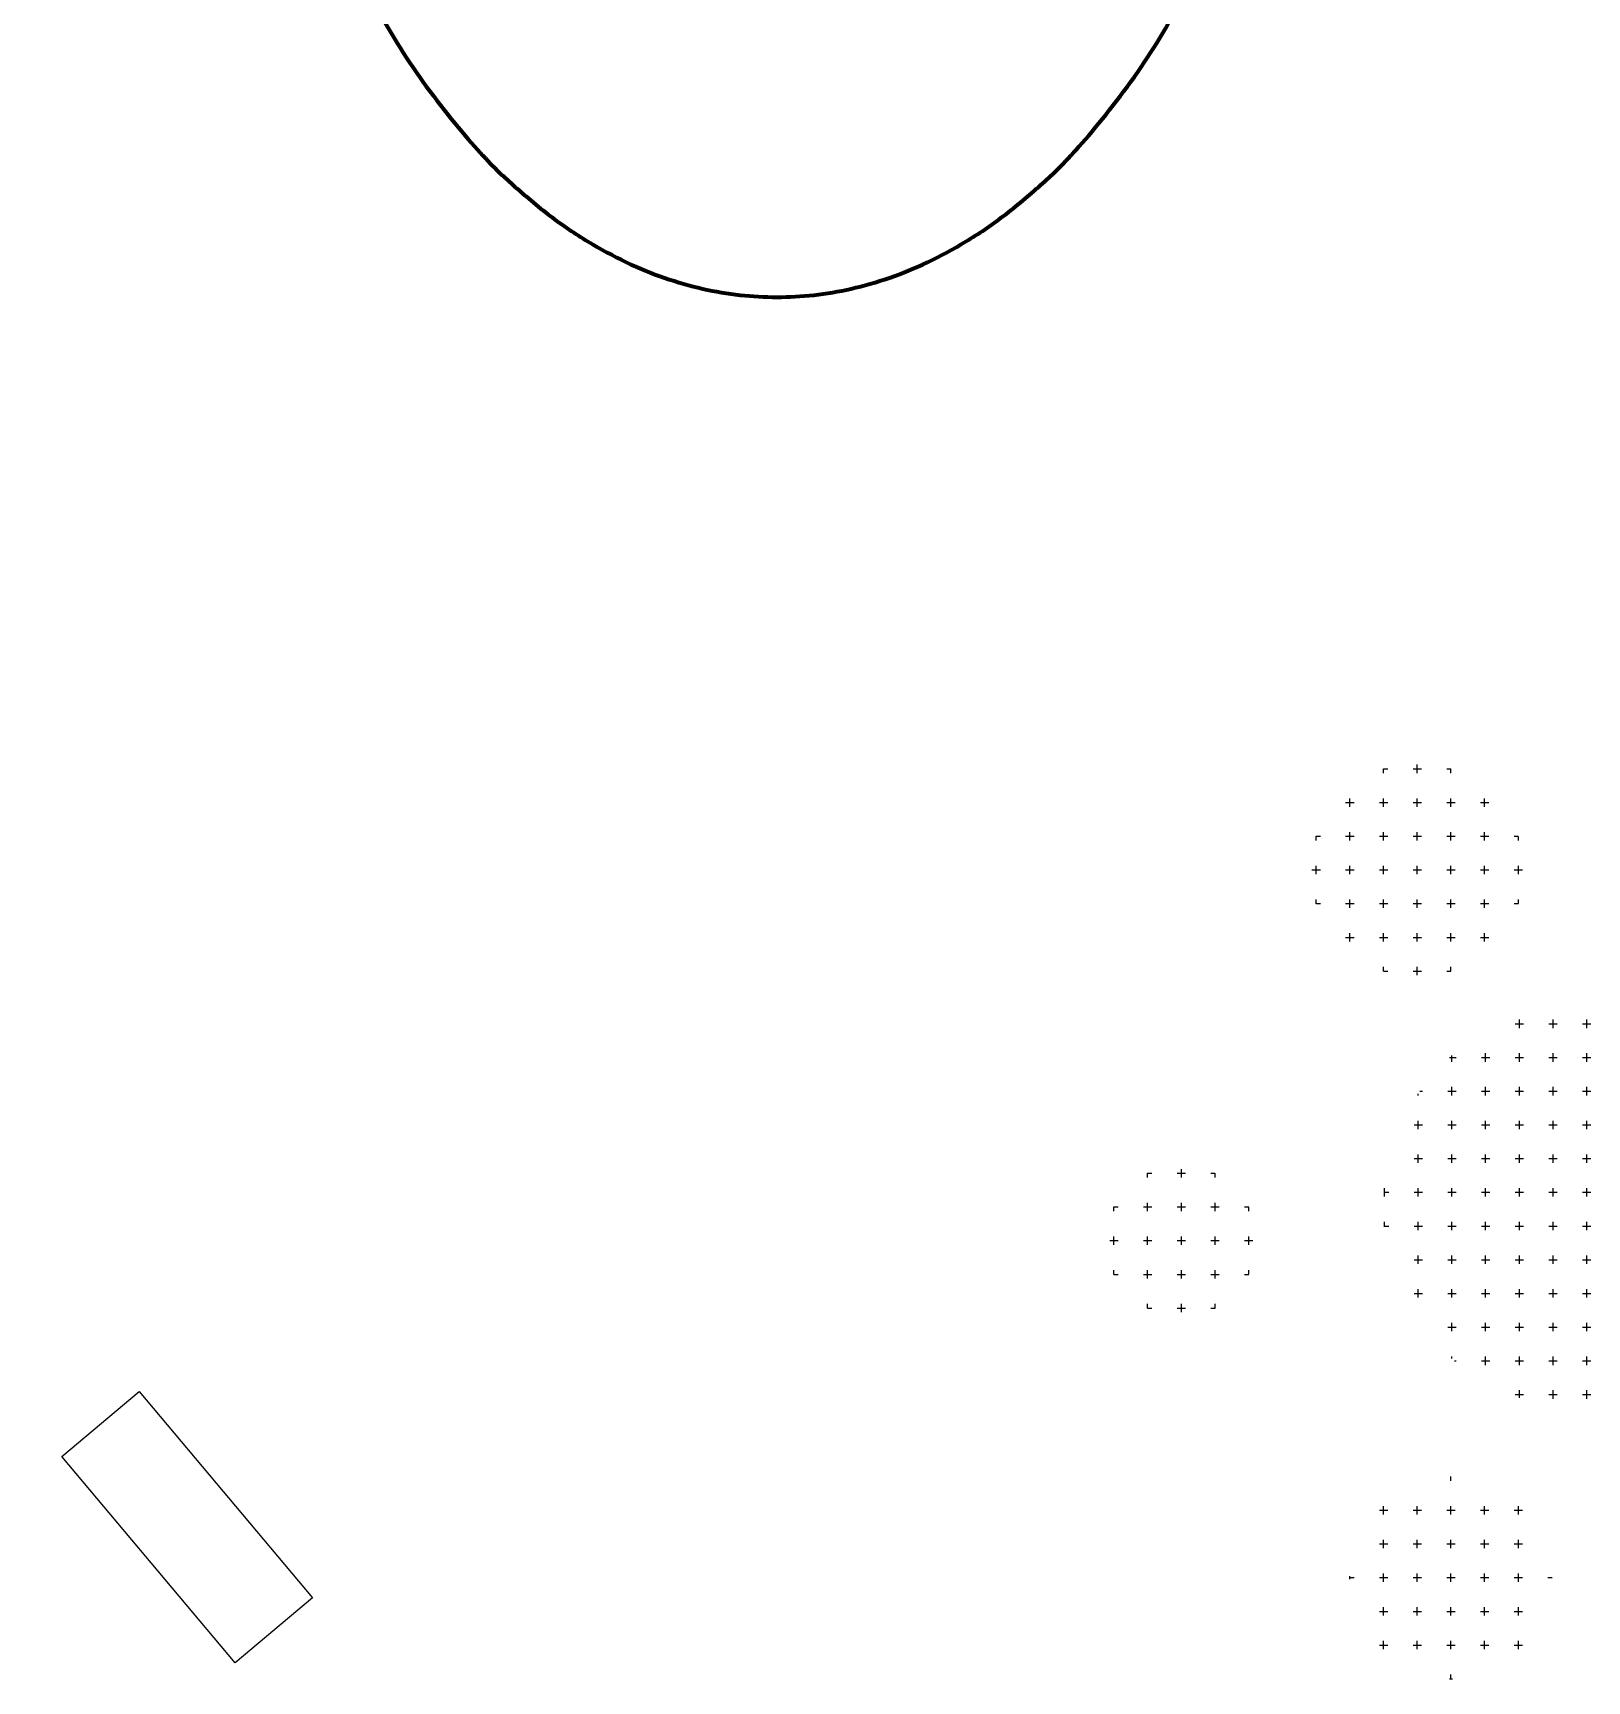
# Model space of a CAD drawing. Header units: millimetres. Extents: x -213 to 898, y -426 to 200.
# Drawn here: x 505.93 to 552.04, y -179.07 to -130.16 of the extents above; entities that cross this region are included whole.
import ezdxf

# ---------------------------------------------------------------- set-up
doc = ezdxf.new("R2010")
doc.units = ezdxf.units.MM
for name, color, linetype, true_color in [('Cut', 1, 'Continuous', 0xff0000), ('Etch', 5, 'Continuous', 0x0000ff), ('Line', 18, 'Continuous', 0x000000)]:
    doc.layers.add(name, color=color, linetype=linetype, true_color=true_color)
pattern_1 = [(0, (595.875, -331), (0, 1), [0.25, -0.75]), (90, (596, -331.125), (-1, 1e-16), [0.25, -0.75])]

msp = doc.modelspace()

# ---------------------------------------------------------------- hatches: boundary and pattern name
at = {"layer": 'Etch'}
h = msp.add_hatch(dxfattribs=at)
h.set_pattern_fill('Plus', color=256, style=0, pattern_type=2)
h.set_pattern_definition(pattern_1)
h.paths.add_polyline_path([(546, -158), (546.067, -158.021), (546.135, -158.042), (546.204, -158.06), (546.274, -158.078), (546.345, -158.094), (546.416, -158.108), (546.489, -158.121), (546.563, -158.132), (546.637, -158.141), (546.712, -158.149), (546.788, -158.155), (546.864, -158.159), (546.941, -158.162), (547.018, -158.162), (547.096, -158.161), (547.174, -158.157), (547.253, -158.152), (547.332, -158.145), (547.411, -158.136), (547.49, -158.124), (547.569, -158.111), (547.647, -158.095), (547.726, -158.078), (547.805, -158.058), (547.883, -158.037), (547.961, -158.013), (548.038, -157.987), (548.115, -157.959), (548.191, -157.93), (548.266, -157.898), (548.341, -157.864), (548.414, -157.828), (548.487, -157.791), (548.559, -157.751), (548.629, -157.71), (548.699, -157.667), (548.767, -157.623), (548.834, -157.576), (548.9, -157.528), (548.964, -157.479), (549.027, -157.428), (549.088, -157.375), (549.147, -157.321), (549.206, -157.266), (549.262, -157.21), (549.317, -157.152), (549.37, -157.094), (549.421, -157.034), (549.471, -156.974), (549.519, -156.912), (549.565, -156.85), (549.609, -156.787), (549.651, -156.723), (549.692, -156.659), (549.731, -156.594), (549.768, -156.529), (549.803, -156.464), (549.837, -156.398), (549.868, -156.332), (549.898, -156.266), (549.926, -156.199), (549.952, -156.133), (549.977, -156.066), (550, -156), (550.021, -155.933), (550.042, -155.865), (550.06, -155.796), (550.078, -155.726), (550.094, -155.655), (550.108, -155.584), (550.121, -155.511), (550.132, -155.437), (550.141, -155.363), (550.149, -155.288), (550.155, -155.212), (550.159, -155.136), (550.162, -155.059), (550.162, -154.982), (550.161, -154.904), (550.157, -154.826), (550.152, -154.747), (550.145, -154.668), (550.136, -154.589), (550.124, -154.51), (550.111, -154.431), (550.095, -154.353), (550.078, -154.274), (550.058, -154.195), (550.037, -154.117), (550.013, -154.039), (549.987, -153.962), (549.959, -153.885), (549.93, -153.809), (549.898, -153.734), (549.864, -153.659), (549.828, -153.586), (549.791, -153.513), (549.751, -153.441), (549.71, -153.371), (549.667, -153.301), (549.623, -153.233), (549.576, -153.166), (549.528, -153.1), (549.479, -153.036), (549.428, -152.973), (549.375, -152.912), (549.321, -152.853), (549.266, -152.794), (549.21, -152.738), (549.152, -152.683), (549.094, -152.63), (549.034, -152.579), (548.974, -152.529), (548.912, -152.481), (548.85, -152.435), (548.787, -152.391), (548.723, -152.349), (548.659, -152.308), (548.594, -152.269), (548.529, -152.232), (548.464, -152.197), (548.398, -152.163), (548.332, -152.132), (548.266, -152.102), (548.199, -152.074), (548.133, -152.048), (548.066, -152.023), (548, -152), (547.933, -151.979), (547.865, -151.958), (547.796, -151.94), (547.726, -151.922), (547.655, -151.906), (547.584, -151.892), (547.511, -151.879), (547.437, -151.868), (547.363, -151.859), (547.288, -151.851), (547.212, -151.845), (547.136, -151.841), (547.059, -151.838), (546.982, -151.838), (546.904, -151.839), (546.826, -151.843), (546.747, -151.848), (546.668, -151.855), (546.589, -151.864), (546.51, -151.876), (546.431, -151.889), (546.353, -151.905), (546.274, -151.922), (546.195, -151.942), (546.117, -151.963), (546.039, -151.987), (545.962, -152.013), (545.885, -152.041), (545.809, -152.07), (545.734, -152.102), (545.659, -152.136), (545.586, -152.172), (545.513, -152.209), (545.441, -152.249), (545.371, -152.29), (545.301, -152.333), (545.233, -152.377), (545.166, -152.424), (545.1, -152.472), (545.036, -152.521), (544.973, -152.572), (544.912, -152.625), (544.853, -152.679), (544.794, -152.734), (544.738, -152.79), (544.683, -152.848), (544.63, -152.906), (544.579, -152.966), (544.529, -153.026), (544.481, -153.088), (544.435, -153.15), (544.391, -153.213), (544.349, -153.277), (544.308, -153.341), (544.269, -153.406), (544.232, -153.471), (544.197, -153.536), (544.163, -153.602), (544.132, -153.668), (544.102, -153.734), (544.074, -153.801), (544.048, -153.867), (544.023, -153.934), (544, -154), (543.979, -154.067), (543.958, -154.135), (543.94, -154.204), (543.922, -154.274), (543.906, -154.345), (543.892, -154.416), (543.879, -154.489), (543.868, -154.563), (543.859, -154.637), (543.851, -154.712), (543.845, -154.788), (543.841, -154.864), (543.838, -154.941), (543.838, -155.018), (543.839, -155.096), (543.843, -155.174), (543.848, -155.253), (543.855, -155.332), (543.864, -155.411), (543.876, -155.49), (543.889, -155.569), (543.905, -155.647), (543.922, -155.726), (543.942, -155.805), (543.963, -155.883), (543.987, -155.961), (544.013, -156.038), (544.041, -156.115), (544.07, -156.191), (544.102, -156.266), (544.136, -156.341), (544.172, -156.414), (544.209, -156.487), (544.249, -156.559), (544.29, -156.629), (544.333, -156.699), (544.377, -156.767), (544.424, -156.834), (544.472, -156.9), (544.521, -156.964), (544.572, -157.027), (544.625, -157.088), (544.679, -157.147), (544.734, -157.206), (544.79, -157.262), (544.848, -157.317), (544.906, -157.37), (544.966, -157.421), (545.026, -157.471), (545.088, -157.519), (545.15, -157.565), (545.213, -157.609), (545.277, -157.651), (545.341, -157.692), (545.406, -157.731), (545.471, -157.768), (545.536, -157.803), (545.602, -157.837), (545.668, -157.868), (545.734, -157.898), (545.801, -157.926), (545.867, -157.952), (545.934, -157.977)], flags=0)
h = msp.add_hatch(dxfattribs=at)
h.set_pattern_fill('Plus', color=256, style=0, pattern_type=2)
h.set_pattern_definition([(0, (615.9044, -406.5655), (0, 1), [0.25, -0.75]), (90, (616.0294, -406.6905), (-1, 1e-16), [0.25, -0.75])])
h.paths.add_polyline_path([(553.455, -170.821), (553.584, -170.787), (553.713, -170.75), (553.843, -170.71), (553.972, -170.667), (554.102, -170.62), (554.232, -170.57), (554.361, -170.516), (554.49, -170.459), (554.619, -170.398), (554.747, -170.334), (554.874, -170.267), (555.001, -170.196), (555.126, -170.121), (555.251, -170.043), (555.374, -169.962), (555.496, -169.877), (555.616, -169.788), (555.735, -169.696), (555.851, -169.601), (555.966, -169.502), (556.079, -169.4), (556.189, -169.295), (556.298, -169.187), (556.403, -169.076), (556.506, -168.961), (556.607, -168.844), (556.704, -168.724), (556.799, -168.602), (556.89, -168.477), (556.978, -168.349), (557.063, -168.219), (557.145, -168.087), (557.223, -167.953), (557.298, -167.817), (557.369, -167.679), (557.436, -167.539), (557.5, -167.398), (557.56, -167.256), (557.616, -167.112), (557.668, -166.967), (557.717, -166.822), (557.761, -166.675), (557.802, -166.528), (557.839, -166.381), (557.872, -166.233), (557.901, -166.085), (557.926, -165.937), (557.948, -165.79), (557.966, -165.642), (557.98, -165.495), (557.99, -165.348), (557.997, -165.203), (558, -165.058), (557.999, -164.913), (557.996, -164.77), (557.988, -164.628), (557.978, -164.488), (557.964, -164.348), (557.948, -164.21), (557.928, -164.074), (557.905, -163.939), (557.88, -163.806), (557.852, -163.674), (557.821, -163.545), (557.787, -163.416), (557.75, -163.287), (557.71, -163.157), (557.667, -163.028), (557.62, -162.898), (557.57, -162.768), (557.516, -162.639), (557.459, -162.51), (557.398, -162.381), (557.334, -162.253), (557.267, -162.126), (557.196, -161.999), (557.121, -161.874), (557.043, -161.749), (556.962, -161.626), (556.877, -161.504), (556.788, -161.384), (556.696, -161.265), (556.601, -161.149), (556.502, -161.034), (556.4, -160.921), (556.295, -160.811), (556.187, -160.702), (556.076, -160.597), (555.961, -160.494), (555.844, -160.393), (555.724, -160.296), (555.602, -160.201), (555.477, -160.11), (555.349, -160.022), (555.219, -159.937), (555.087, -159.855), (554.953, -159.777), (554.817, -159.702), (554.679, -159.631), (554.539, -159.564), (554.398, -159.5), (554.256, -159.44), (554.112, -159.384), (553.967, -159.332), (553.822, -159.283), (553.675, -159.239), (553.528, -159.198), (553.381, -159.161), (553.233, -159.128), (553.085, -159.099), (552.937, -159.074), (552.79, -159.052), (552.642, -159.034), (552.495, -159.02), (552.348, -159.01), (552.203, -159.003), (552.058, -159), (551.913, -159.001), (551.77, -159.004), (551.628, -159.012), (551.488, -159.022), (551.348, -159.036), (551.21, -159.052), (551.074, -159.072), (550.939, -159.095), (550.806, -159.12), (550.674, -159.148), (550.545, -159.179), (550.416, -159.213), (550.287, -159.25), (550.157, -159.29), (550.028, -159.333), (549.898, -159.38), (549.768, -159.43), (549.639, -159.484), (549.51, -159.541), (549.381, -159.602), (549.253, -159.666), (549.126, -159.733), (548.999, -159.804), (548.874, -159.879), (548.749, -159.957), (548.626, -160.038), (548.504, -160.123), (548.384, -160.212), (548.265, -160.304), (548.149, -160.399), (548.034, -160.498), (547.921, -160.6), (547.811, -160.705), (547.702, -160.813), (547.597, -160.924), (547.494, -161.039), (547.393, -161.156), (547.296, -161.276), (547.201, -161.398), (547.11, -161.523), (547.022, -161.651), (546.937, -161.781), (546.855, -161.913), (546.777, -162.047), (546.702, -162.183), (546.631, -162.321), (546.564, -162.461), (546.5, -162.602), (546.44, -162.744), (546.384, -162.888), (546.332, -163.033), (546.283, -163.178), (546.239, -163.325), (546.198, -163.472), (546.161, -163.619), (546.128, -163.767), (546.099, -163.915), (546.074, -164.063), (546.052, -164.21), (546.034, -164.358), (546.02, -164.505), (546.01, -164.652), (546.003, -164.797), (546, -164.942), (546.001, -165.087), (546.004, -165.23), (546.012, -165.372), (546.022, -165.512), (546.036, -165.652), (546.052, -165.79), (546.072, -165.926), (546.095, -166.061), (546.12, -166.194), (546.148, -166.326), (546.179, -166.455), (546.213, -166.584), (546.25, -166.713), (546.29, -166.843), (546.333, -166.972), (546.38, -167.102), (546.43, -167.232), (546.484, -167.361), (546.541, -167.49), (546.602, -167.619), (546.666, -167.747), (546.733, -167.874), (546.804, -168.001), (546.879, -168.126), (546.957, -168.251), (547.038, -168.374), (547.123, -168.496), (547.212, -168.616), (547.304, -168.735), (547.399, -168.851), (547.498, -168.966), (547.6, -169.079), (547.705, -169.189), (547.813, -169.298), (547.924, -169.403), (548.039, -169.506), (548.156, -169.607), (548.276, -169.704), (548.398, -169.799), (548.523, -169.89), (548.651, -169.978), (548.781, -170.063), (548.913, -170.145), (549.047, -170.223), (549.183, -170.298), (549.321, -170.369), (549.461, -170.436), (549.602, -170.5), (549.744, -170.56), (549.888, -170.616), (550.033, -170.668), (550.178, -170.717), (550.325, -170.761), (550.472, -170.802), (550.619, -170.839), (550.767, -170.872), (550.915, -170.901), (551.063, -170.926), (551.21, -170.948), (551.358, -170.966), (551.505, -170.98), (551.652, -170.99), (551.797, -170.997), (551.942, -171), (552.087, -170.999), (552.23, -170.996), (552.372, -170.988), (552.512, -170.978), (552.652, -170.964), (552.79, -170.948), (552.926, -170.928), (553.061, -170.905), (553.194, -170.88), (553.326, -170.852)], flags=0)
h = msp.add_hatch(dxfattribs=at)
h.set_pattern_fill('Plus', color=256, style=0, pattern_type=2)
h.set_pattern_definition(pattern_1)
h.paths.add_polyline_path([(541, -168), (541.044, -167.977), (541.088, -167.953), (541.132, -167.928), (541.176, -167.902), (541.219, -167.875), (541.262, -167.846), (541.305, -167.816), (541.347, -167.785), (541.389, -167.752), (541.431, -167.719), (541.471, -167.684), (541.512, -167.648), (541.551, -167.61), (541.59, -167.572), (541.629, -167.532), (541.666, -167.491), (541.703, -167.45), (541.738, -167.407), (541.773, -167.362), (541.807, -167.317), (541.84, -167.271), (541.871, -167.224), (541.902, -167.176), (541.931, -167.127), (541.96, -167.077), (541.987, -167.026), (542.012, -166.975), (542.037, -166.922), (542.06, -166.869), (542.082, -166.816), (542.102, -166.762), (542.121, -166.707), (542.139, -166.652), (542.155, -166.596), (542.17, -166.54), (542.183, -166.484), (542.195, -166.428), (542.205, -166.371), (542.214, -166.314), (542.221, -166.257), (542.227, -166.201), (542.231, -166.144), (542.234, -166.087), (542.236, -166.03), (542.236, -165.974), (542.235, -165.918), (542.232, -165.862), (542.228, -165.806), (542.222, -165.751), (542.215, -165.697), (542.207, -165.643), (542.198, -165.589), (542.187, -165.536), (542.176, -165.483), (542.163, -165.432), (542.149, -165.381), (542.133, -165.33), (542.117, -165.281), (542.1, -165.232), (542.082, -165.184), (542.063, -165.137), (542.043, -165.09), (542.022, -165.045), (542, -165), (541.977, -164.956), (541.953, -164.912), (541.928, -164.868), (541.902, -164.824), (541.875, -164.781), (541.846, -164.738), (541.816, -164.695), (541.785, -164.653), (541.752, -164.611), (541.719, -164.569), (541.684, -164.529), (541.648, -164.488), (541.61, -164.449), (541.572, -164.41), (541.532, -164.371), (541.491, -164.334), (541.45, -164.297), (541.407, -164.262), (541.362, -164.227), (541.317, -164.193), (541.271, -164.16), (541.224, -164.129), (541.176, -164.098), (541.127, -164.069), (541.077, -164.04), (541.026, -164.013), (540.975, -163.988), (540.922, -163.963), (540.869, -163.94), (540.816, -163.918), (540.762, -163.898), (540.707, -163.879), (540.652, -163.861), (540.596, -163.845), (540.54, -163.83), (540.484, -163.817), (540.428, -163.805), (540.371, -163.795), (540.314, -163.786), (540.257, -163.779), (540.201, -163.773), (540.144, -163.769), (540.087, -163.766), (540.03, -163.764), (539.974, -163.764), (539.918, -163.765), (539.862, -163.768), (539.806, -163.772), (539.751, -163.778), (539.697, -163.785), (539.643, -163.793), (539.589, -163.802), (539.536, -163.813), (539.483, -163.824), (539.432, -163.837), (539.381, -163.851), (539.33, -163.867), (539.281, -163.883), (539.232, -163.9), (539.184, -163.918), (539.137, -163.937), (539.09, -163.957), (539.045, -163.978), (539, -164), (538.956, -164.023), (538.912, -164.047), (538.868, -164.072), (538.824, -164.098), (538.781, -164.125), (538.738, -164.154), (538.695, -164.184), (538.653, -164.215), (538.611, -164.248), (538.569, -164.281), (538.529, -164.316), (538.488, -164.352), (538.449, -164.39), (538.41, -164.428), (538.371, -164.468), (538.334, -164.509), (538.297, -164.55), (538.262, -164.593), (538.227, -164.638), (538.193, -164.683), (538.16, -164.729), (538.129, -164.776), (538.098, -164.824), (538.069, -164.873), (538.04, -164.923), (538.013, -164.974), (537.988, -165.025), (537.963, -165.078), (537.94, -165.131), (537.918, -165.184), (537.898, -165.238), (537.879, -165.293), (537.861, -165.348), (537.845, -165.404), (537.83, -165.46), (537.817, -165.516), (537.805, -165.572), (537.795, -165.629), (537.786, -165.686), (537.779, -165.743), (537.773, -165.799), (537.769, -165.856), (537.766, -165.913), (537.764, -165.97), (537.764, -166.026), (537.765, -166.082), (537.768, -166.138), (537.772, -166.194), (537.778, -166.249), (537.785, -166.303), (537.793, -166.357), (537.802, -166.411), (537.813, -166.464), (537.824, -166.517), (537.837, -166.568), (537.851, -166.619), (537.867, -166.67), (537.883, -166.719), (537.9, -166.768), (537.918, -166.816), (537.937, -166.863), (537.957, -166.91), (537.978, -166.955), (538, -167), (538.023, -167.044), (538.047, -167.088), (538.072, -167.132), (538.098, -167.176), (538.125, -167.219), (538.154, -167.262), (538.184, -167.305), (538.215, -167.347), (538.248, -167.389), (538.281, -167.431), (538.316, -167.471), (538.352, -167.512), (538.39, -167.551), (538.428, -167.59), (538.468, -167.629), (538.509, -167.666), (538.55, -167.703), (538.593, -167.738), (538.638, -167.773), (538.683, -167.807), (538.729, -167.84), (538.776, -167.871), (538.824, -167.902), (538.873, -167.931), (538.923, -167.96), (538.974, -167.987), (539.025, -168.012), (539.078, -168.037), (539.131, -168.06), (539.184, -168.082), (539.238, -168.102), (539.293, -168.121), (539.348, -168.139), (539.404, -168.155), (539.46, -168.17), (539.516, -168.183), (539.572, -168.195), (539.629, -168.205), (539.686, -168.214), (539.743, -168.221), (539.799, -168.227), (539.856, -168.231), (539.913, -168.234), (539.97, -168.236), (540.026, -168.236), (540.082, -168.235), (540.138, -168.232), (540.194, -168.228), (540.249, -168.222), (540.303, -168.215), (540.357, -168.207), (540.411, -168.198), (540.464, -168.187), (540.517, -168.176), (540.568, -168.163), (540.619, -168.149), (540.67, -168.133), (540.719, -168.117), (540.768, -168.1), (540.816, -168.082), (540.863, -168.063), (540.91, -168.043), (540.955, -168.022)], flags=0)
h = msp.add_hatch(dxfattribs=at)
h.set_pattern_fill('Plus', color=256, style=0, pattern_type=2)
h.set_pattern_definition([(0, (596.875, -331), (0, 1), [0.25, -0.75]), (90, (597, -331.125), (-1, 1e-16), [0.25, -0.75])])
h.paths.add_polyline_path([(548, -173), (547.933, -173.001), (547.866, -173.003), (547.799, -173.007), (547.73, -173.012), (547.662, -173.019), (547.593, -173.028), (547.524, -173.038), (547.454, -173.05), (547.384, -173.064), (547.314, -173.079), (547.245, -173.097), (547.175, -173.116), (547.105, -173.137), (547.035, -173.16), (546.965, -173.184), (546.896, -173.211), (546.827, -173.239), (546.758, -173.269), (546.69, -173.301), (546.622, -173.335), (546.555, -173.371), (546.489, -173.408), (546.423, -173.448), (546.358, -173.489), (546.295, -173.532), (546.232, -173.577), (546.17, -173.623), (546.109, -173.671), (546.05, -173.721), (545.991, -173.772), (545.934, -173.824), (545.879, -173.879), (545.824, -173.934), (545.772, -173.991), (545.721, -174.05), (545.671, -174.109), (545.623, -174.17), (545.577, -174.232), (545.532, -174.295), (545.489, -174.358), (545.448, -174.423), (545.408, -174.489), (545.371, -174.555), (545.335, -174.622), (545.301, -174.69), (545.269, -174.758), (545.239, -174.827), (545.211, -174.896), (545.184, -174.965), (545.16, -175.035), (545.137, -175.105), (545.116, -175.175), (545.097, -175.245), (545.079, -175.314), (545.064, -175.384), (545.05, -175.454), (545.038, -175.524), (545.028, -175.593), (545.019, -175.662), (545.012, -175.73), (545.007, -175.799), (545.003, -175.866), (545.001, -175.933), (545, -176), (545.001, -176.067), (545.003, -176.134), (545.007, -176.201), (545.012, -176.27), (545.019, -176.338), (545.028, -176.407), (545.038, -176.476), (545.05, -176.546), (545.064, -176.616), (545.079, -176.686), (545.097, -176.755), (545.116, -176.825), (545.137, -176.895), (545.16, -176.965), (545.184, -177.035), (545.211, -177.104), (545.239, -177.173), (545.269, -177.242), (545.301, -177.31), (545.335, -177.378), (545.371, -177.445), (545.408, -177.511), (545.448, -177.577), (545.489, -177.642), (545.532, -177.705), (545.577, -177.768), (545.623, -177.83), (545.671, -177.891), (545.721, -177.95), (545.772, -178.009), (545.824, -178.066), (545.879, -178.121), (545.934, -178.176), (545.991, -178.228), (546.05, -178.279), (546.109, -178.329), (546.17, -178.377), (546.232, -178.423), (546.295, -178.468), (546.358, -178.511), (546.423, -178.552), (546.489, -178.592), (546.555, -178.629), (546.622, -178.665), (546.69, -178.699), (546.758, -178.731), (546.827, -178.761), (546.896, -178.789), (546.965, -178.816), (547.035, -178.84), (547.105, -178.863), (547.175, -178.884), (547.245, -178.903), (547.314, -178.921), (547.384, -178.936), (547.454, -178.95), (547.524, -178.962), (547.593, -178.972), (547.662, -178.981), (547.73, -178.988), (547.799, -178.993), (547.866, -178.997), (547.933, -178.999), (548, -179), (548.067, -178.999), (548.134, -178.997), (548.201, -178.993), (548.27, -178.988), (548.338, -178.981), (548.407, -178.972), (548.476, -178.962), (548.546, -178.95), (548.616, -178.936), (548.686, -178.921), (548.755, -178.903), (548.825, -178.884), (548.895, -178.863), (548.965, -178.84), (549.035, -178.816), (549.104, -178.789), (549.173, -178.761), (549.242, -178.731), (549.31, -178.699), (549.378, -178.665), (549.445, -178.629), (549.511, -178.592), (549.577, -178.552), (549.642, -178.511), (549.705, -178.468), (549.768, -178.423), (549.83, -178.377), (549.891, -178.329), (549.95, -178.279), (550.009, -178.228), (550.066, -178.176), (550.121, -178.121), (550.176, -178.066), (550.228, -178.009), (550.279, -177.95), (550.329, -177.891), (550.377, -177.83), (550.423, -177.768), (550.468, -177.705), (550.511, -177.642), (550.552, -177.577), (550.592, -177.511), (550.629, -177.445), (550.665, -177.378), (550.699, -177.31), (550.731, -177.242), (550.761, -177.173), (550.789, -177.104), (550.816, -177.035), (550.84, -176.965), (550.863, -176.895), (550.884, -176.825), (550.903, -176.755), (550.921, -176.686), (550.936, -176.616), (550.95, -176.546), (550.962, -176.476), (550.972, -176.407), (550.981, -176.338), (550.988, -176.27), (550.993, -176.201), (550.997, -176.134), (550.999, -176.067), (551, -176), (550.999, -175.933), (550.997, -175.866), (550.993, -175.799), (550.988, -175.73), (550.981, -175.662), (550.972, -175.593), (550.962, -175.524), (550.95, -175.454), (550.936, -175.384), (550.921, -175.314), (550.903, -175.245), (550.884, -175.175), (550.863, -175.105), (550.84, -175.035), (550.816, -174.965), (550.789, -174.896), (550.761, -174.827), (550.731, -174.758), (550.699, -174.69), (550.665, -174.622), (550.629, -174.555), (550.592, -174.489), (550.552, -174.423), (550.511, -174.358), (550.468, -174.295), (550.423, -174.232), (550.377, -174.17), (550.329, -174.109), (550.279, -174.05), (550.228, -173.991), (550.176, -173.934), (550.121, -173.879), (550.066, -173.824), (550.009, -173.772), (549.95, -173.721), (549.891, -173.671), (549.83, -173.623), (549.768, -173.577), (549.705, -173.532), (549.642, -173.489), (549.577, -173.448), (549.511, -173.408), (549.445, -173.371), (549.378, -173.335), (549.31, -173.301), (549.242, -173.269), (549.173, -173.239), (549.104, -173.211), (549.035, -173.184), (548.965, -173.16), (548.895, -173.137), (548.825, -173.116), (548.755, -173.097), (548.686, -173.079), (548.616, -173.064), (548.546, -173.05), (548.476, -173.038), (548.407, -173.028), (548.338, -173.019), (548.27, -173.012), (548.201, -173.007), (548.134, -173.003), (548.067, -173.001)], flags=0)

# ---------------------------------------------------------------- linework, layer by layer
at = {"layer": 'Cut', "color": 1, "true_color": 0xff0000}
msp.add_lwpolyline([(511.922, -178.528), (506.78, -172.4), (509.078, -170.472), (514.22, -176.6)], close=True, dxfattribs=at)
at = {"layer": 'Cut'}
msp.add_arc((498.152, -148), 100, 140.44249, 34.53518, dxfattribs=at)
at = {"layer": 'Line', "lineweight": 200}
msp.add_rational_spline([(528, -86), (544, -86), (544, -112), (544, -138), (528, -138), (512, -138), (512, -112), (512, -86), (528, -86)], [1, 0.707106781187, 1, 0.707106781187, 1, 0.707106781187, 1, 0.707106781187, 1], degree=2, knots=[0, 0, 0, 1.570796, 1.570796, 3.141593, 3.141593, 4.712389, 4.712389, 6.283185, 6.283185, 6.283185], dxfattribs=at)

doc.saveas('drawing.dxf')
